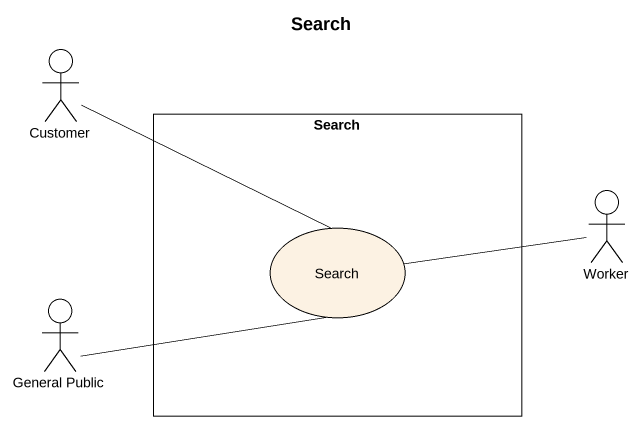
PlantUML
@startuml
title Search
actor Customer
rectangle Search {
  usecase "Search" as Search_2
}
actor Worker
actor "General Public" as General_Public
Customer -right- Search_2
Worker -left- Search_2
General_Public -right- Search_2
@enduml
